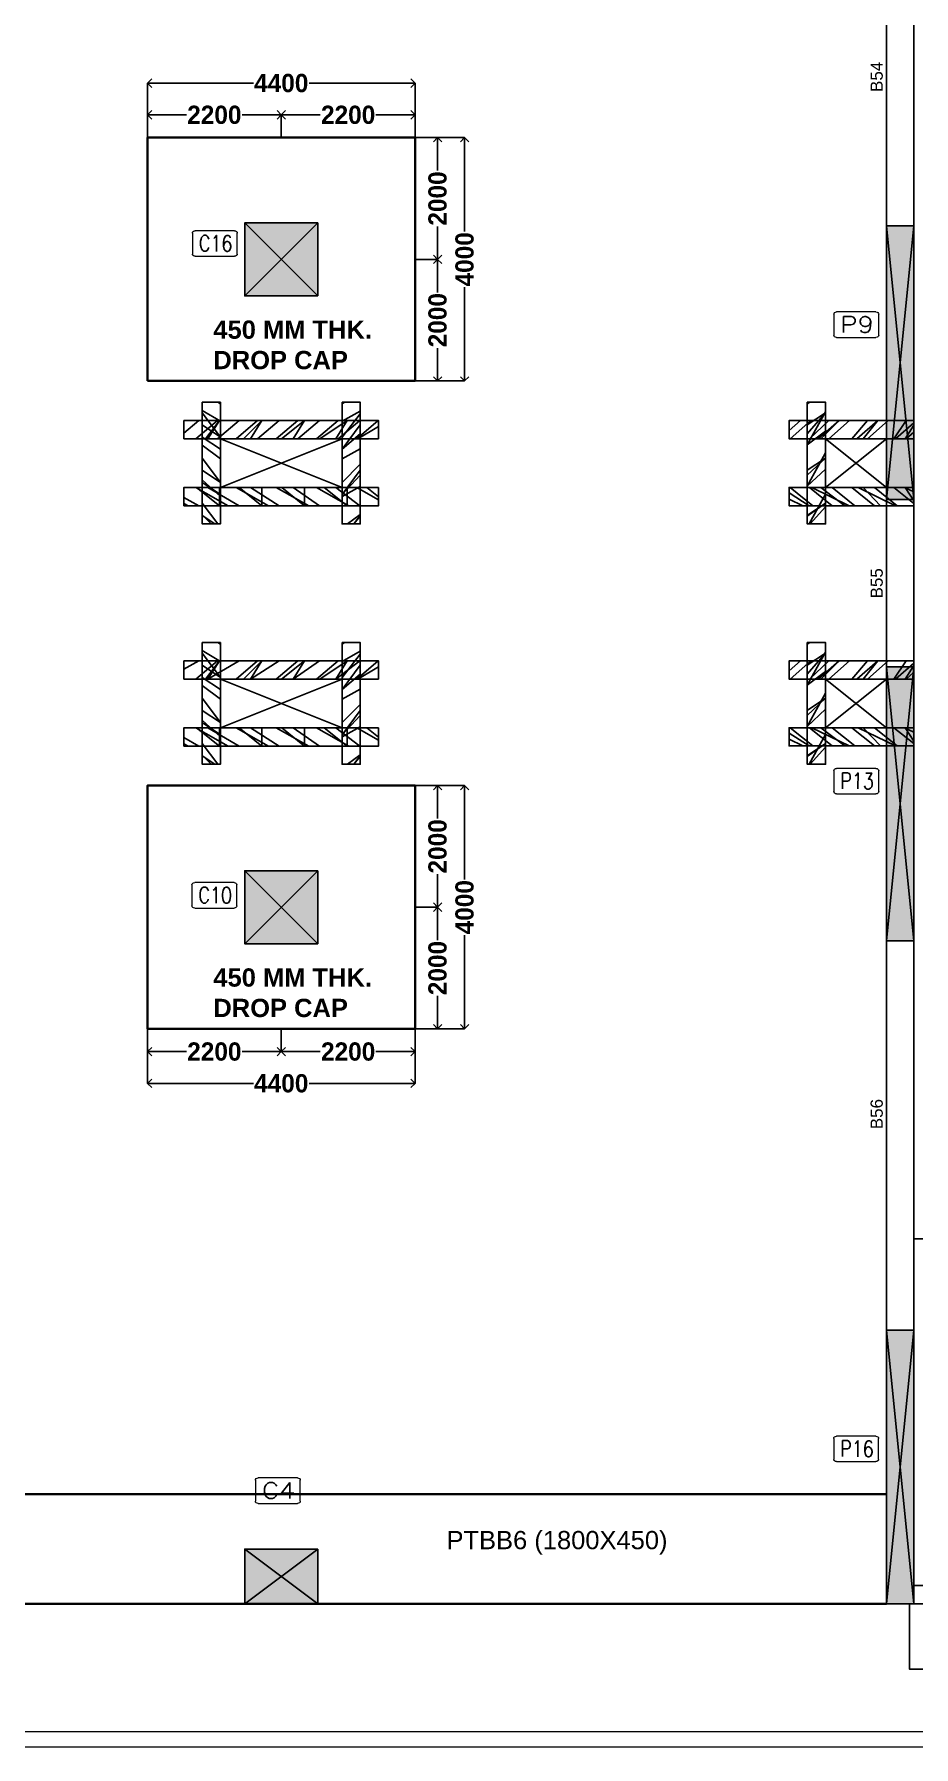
# Model space of a CAD drawing. Header units: millimetres. Extents: x 4072749 to 4289992, y -2929799 to -2870333.
# Drawn here: x 4133376 to 4147839, y -2929799 to -2901649 of the extents above; entities that cross this region are included whole.
import ezdxf
from ezdxf.enums import TextEntityAlignment as Align

# ---------------------------------------------------------------- set-up
doc = ezdxf.new("R2010")
doc.units = ezdxf.units.MM
doc.header["$MEASUREMENT"] = 0
doc.header["$PDMODE"] = 3
doc.layers.get('DEFPOINTS').update_dxf_attribs({"lineweight": 5})
doc.layers.add('DROP CAP DIM', color=7, linetype='Continuous', lineweight=5, plot=False)
for name, color, linetype, lineweight in [('DROP CAP TH', 7, 'Continuous', 30), ('JW_  TEMPLATE', 7, 'Continuous', 0), ('JW_ CNO', 255, 'Continuous', 0), ('PT BEAM', 190, 'Continuous', 5), ('STR DROP', 171, 'Continuous', 30), ('STR HB', 7, 'Continuous', 30)]:
    doc.layers.add(name, color=color, linetype=linetype, lineweight=lineweight)
for name, color, linetype in [('JW_  BEAM', 4, 'Continuous'), ('JW_  COL', 221, 'Continuous'), ('JW_  COLFILL', 25, 'Continuous'), ('JW_  DUCT', 41, 'Continuous'), ('JW_  SLAB', 3, 'Continuous'), ('JW_ BEAM NO', 42, 'Continuous'), ('PT BAND BEAM NO', 7, 'Continuous')]:
    doc.layers.add(name, color=color, linetype=linetype)
doc.styles.add('ITA', font='simplex.shx')
doc.styles.add('NEWIL', font='GOTHICB.TTF', dxfattribs={"height": 300})
doc.styles.add('SC-BBS1', font='sanss___.ttf')
doc.dimstyles.new('NEWIL', dxfattribs={"dimtxt": 300, "dimasz": 140, "dimexe": 0.1, "dimexo": 0.001, "dimgap": 0.02, "dimtad": 0, "dimdec": 0, "dimzin": 3, "dimdsep": 46, "dimtxsty": 'NEWIL', "dimblk": 'OPEN90', "dimcen": 0, "dimclrd": 256, "dimclrt": 256, "dimadec": 0, "dimazin": 0, "dimtfac": 1, "dimtdec": 0, "dimtofl": 0, "dimtmove": 0, "dimatfit": 3, "dimldrblk": 'OPEN90', "dimfxl": 1, "dimtolj": 1, "dimtzin": 0, "dimlwd": 25, "dimarcsym": 1})

# ---------------------------------------------------------------- blocks, each defined once
blk = doc.blocks.new('00 JW_  COL')
at = {"layer": 'JW_  COL'}
for p, q in [((0, 1), (1, 0)), ((0, 0), (1, 1))]:
    blk.add_line(p, q, dxfattribs=at)
blk.add_lwpolyline([(0, 0), (1, 0), (1, 1), (0, 1)], close=True, dxfattribs=at)
at = {"layer": 'JW_  COLFILL'}
blk.add_trace([(1, 1), (0, 1), (1, 0), (0, 0)], dxfattribs=at)
blk = doc.blocks.new('Co')
at = {"const_width": 0.75}
blk.add_lwpolyline([(-12.57264648434829, -7.168791121484557), (-12.57264648434829, 6.586867149988848, -0.4142135623730951), (-11.0726464843483, 8.086867149988848), (10.51336620979646, 8.086867149988848, -0.4142135623730951), (12.01336620979646, 6.586867149988848), (12.01336620979646, -7.168791121484333, -0.4142135623730951), (10.51336620979646, -8.668791121484333), (-11.0726464843483, -8.668791121484333, -0.4142135623730951)], format="xyb", close=True, dxfattribs=at)
at = {"style": 'ITA', "width": 0.6141413779532503}
blk.add_attdef('COL', text='', height=10.5, rotation=0.6380426177420724, dxfattribs=at).set_placement((-9.934659994843967, -5.506866508021403), (8.48843896730341, -5.301699420482576), align=Align.FIT)
blk = doc.blocks.new('_Open90')
at = {"color": 0, "linetype": 'ByBlock', "lineweight": -2}
for p, q in [((0, 0), (-1, 0)), ((-0.5, 0.5), (0, 0)), ((0, 0), (-0.5, -0.5))]:
    blk.add_line(p, q, dxfattribs=at)
blk = doc.blocks.new('*D153')
at = {"layer": 'DEFPOINTS', "color": 0, "transparency": 16777216}
for p in [(4139638.233298155, -2905349.089378919), (4139638.233298155, -2907348.954497422), (4140008.974607739, -2907348.954497422)]:
    blk.add_point(p, dxfattribs=at)
at = {"layer": 'DROP CAP DIM', "color": 0, "lineweight": -2, "transparency": 16777216}
for p, q in [((4139638.234298156, -2905349.089378919), (4140009.074607739, -2905349.089378919)), ((4139638.234298156, -2907348.954497422), (4140009.074607739, -2907348.954497422))]:
    blk.add_line(p, q, dxfattribs=at)
at = {"layer": 'DROP CAP DIM', "lineweight": 25, "transparency": 16777216}
for p, q in [((4140008.974607739, -2905489.089378919), (4140008.974607739, -2905891.456051019)), ((4140008.974607739, -2907208.954497422), (4140008.974607739, -2906806.587825322))]:
    blk.add_line(p, q, dxfattribs=at)
at = {"layer": 'DROP CAP DIM', "lineweight": 25, "transparency": 16777216, "xscale": 140, "yscale": 140, "zscale": 140}
for p, rotation in [((4140008.974607739, -2905349.089378919), 90), ((4140008.974607739, -2907348.954497422), 270)]:
    blk.add_blockref('_Open90', p, dxfattribs=dict(at, rotation=rotation))
at = {"layer": 'DROP CAP DIM', "transparency": 16777216, "insert": (4140008.974607739, -2906349.02193817), "char_height": 300, "attachment_point": 5, "rotation": 90, "style": 'NEWIL'}
blk.add_mtext('\\A1;2000', dxfattribs=at)
blk = doc.blocks.new('*D179')
at = {"layer": 'DEFPOINTS', "color": 0, "transparency": 16777216}
for p in [(4139638.233298155, -2903348.953497495), (4139638.233298155, -2907348.954497422, 5765.100000000004), (4140453.015074524, -2907348.954497422)]:
    blk.add_point(p, dxfattribs=at)
at = {"layer": 'DROP CAP DIM', "color": 0, "lineweight": -2, "transparency": 16777216}
for p, q in [((4139638.234298156, -2903348.953497495), (4140453.115074524, -2903348.953497495)), ((4139638.234298156, -2907348.954497422), (4140453.115074524, -2907348.954497422))]:
    blk.add_line(p, q, dxfattribs=at)
at = {"layer": 'DROP CAP DIM', "lineweight": 25, "transparency": 16777216}
for p, q in [((4140453.015074524, -2903488.953497495), (4140453.015074524, -2904891.184167411)), ((4140453.015074524, -2907208.954497422), (4140453.015074524, -2905806.723827506))]:
    blk.add_line(p, q, dxfattribs=at)
at = {"layer": 'DROP CAP DIM', "lineweight": 25, "transparency": 16777216, "xscale": 140, "yscale": 140, "zscale": 140}
for p, rotation in [((4140453.015074524, -2903348.953497495), 90), ((4140453.015074524, -2907348.954497422), 270)]:
    blk.add_blockref('_Open90', p, dxfattribs=dict(at, rotation=rotation))
at = {"layer": 'DROP CAP DIM', "lineweight": -3, "transparency": 16777216, "insert": (4140453.015074525, -2905348.953997458), "char_height": 300, "attachment_point": 5, "rotation": 90, "style": 'NEWIL'}
blk.add_mtext('\\A1;4000', dxfattribs=at)
blk = doc.blocks.new('*D180')
at = {"layer": 'DEFPOINTS', "color": 0, "transparency": 16777216}
for p in [(4139638.233298155, -2902452.918364133), (4135238.233298155, -2903348.954497422, 5765.100000000004), (4139638.233298155, -2903348.954497422, 5765.100000000004)]:
    blk.add_point(p, dxfattribs=at)
at = {"layer": 'DROP CAP DIM', "color": 0, "lineweight": -2, "transparency": 16777216}
for p, q in [((4135238.233298155, -2903348.953497422), (4135238.233298155, -2902452.818364133)), ((4139638.233298155, -2903348.953497422), (4139638.233298155, -2902452.818364133))]:
    blk.add_line(p, q, dxfattribs=at)
at = {"layer": 'DROP CAP DIM', "lineweight": 25, "transparency": 16777216}
for p, q in [((4135378.233298155, -2902452.918364133), (4136980.463468108, -2902452.918364133)), ((4139498.233298155, -2902452.918364133), (4137896.003128203, -2902452.918364133))]:
    blk.add_line(p, q, dxfattribs=at)
at = {"layer": 'DROP CAP DIM', "lineweight": 25, "transparency": 16777216, "xscale": 140, "yscale": 140, "zscale": 140, "rotation": 180}
blk.add_blockref('_Open90', (4135238.233298155, -2902452.918364133), dxfattribs=at)
at = {"layer": 'DROP CAP DIM', "lineweight": 25, "transparency": 16777216, "xscale": 140, "yscale": 140, "zscale": 140}
blk.add_blockref('_Open90', (4139638.233298155, -2902452.918364133), dxfattribs=at)
at = {"layer": 'DROP CAP DIM', "lineweight": -3, "transparency": 16777216, "insert": (4137438.233298155, -2902452.918364133), "char_height": 300, "attachment_point": 5, "style": 'NEWIL'}
blk.add_mtext('\\A1;4400', dxfattribs=at)
blk = doc.blocks.new('*D154')
at = {"layer": 'DEFPOINTS', "color": 0, "transparency": 16777216}
for p in [(4139638.234298143, -2902974.833735074), (4137438.233298155, -2903348.954497422), (4139638.234298143, -2903348.953497495)]:
    blk.add_point(p, dxfattribs=at)
at = {"layer": 'DROP CAP DIM', "color": 0, "lineweight": -2, "transparency": 16777216}
for p, q in [((4137438.233298155, -2903348.953497422), (4137438.233298155, -2902974.733735074)), ((4139638.234298143, -2903348.952497494), (4139638.234298143, -2902974.733735074))]:
    blk.add_line(p, q, dxfattribs=at)
at = {"layer": 'DROP CAP DIM', "lineweight": 25, "transparency": 16777216}
for p, q in [((4137578.233298155, -2902974.833735074), (4138080.667910997, -2902974.833735074)), ((4139498.234298143, -2902974.833735074), (4138995.799685301, -2902974.833735074))]:
    blk.add_line(p, q, dxfattribs=at)
at = {"layer": 'DROP CAP DIM', "lineweight": 25, "transparency": 16777216, "xscale": 140, "yscale": 140, "zscale": 140, "rotation": 180}
blk.add_blockref('_Open90', (4137438.233298155, -2902974.833735074), dxfattribs=at)
at = {"layer": 'DROP CAP DIM', "lineweight": 25, "transparency": 16777216, "xscale": 140, "yscale": 140, "zscale": 140}
blk.add_blockref('_Open90', (4139638.234298143, -2902974.833735074), dxfattribs=at)
at = {"layer": 'DROP CAP DIM', "transparency": 16777216, "insert": (4138538.233798149, -2902974.833735074), "char_height": 300, "attachment_point": 5, "style": 'NEWIL'}
blk.add_mtext('\\A1;2200', dxfattribs=at)
blk = doc.blocks.new('*D155')
at = {"layer": 'DEFPOINTS', "color": 0, "transparency": 16777216}
for p in [(4139638.233298155, -2903348.953497495), (4139638.233298155, -2905349.089378919, 5765.100000000004), (4140008.974607739, -2905349.089378919)]:
    blk.add_point(p, dxfattribs=at)
at = {"layer": 'DROP CAP DIM', "color": 0, "lineweight": -2, "transparency": 16777216}
for p, q in [((4139638.234298156, -2903348.953497495), (4140009.074607739, -2903348.953497495)), ((4139638.234298156, -2905349.089378919), (4140009.074607739, -2905349.089378919))]:
    blk.add_line(p, q, dxfattribs=at)
at = {"layer": 'DROP CAP DIM', "lineweight": 25, "transparency": 16777216}
for p, q in [((4140008.974607739, -2903488.953497495), (4140008.974607739, -2903891.455551055)), ((4140008.974607739, -2905209.089378919), (4140008.974607739, -2904806.587325358))]:
    blk.add_line(p, q, dxfattribs=at)
at = {"layer": 'DROP CAP DIM', "lineweight": 25, "transparency": 16777216, "xscale": 140, "yscale": 140, "zscale": 140}
for p, rotation in [((4140008.974607739, -2903348.953497495), 90), ((4140008.974607739, -2905349.089378919), 270)]:
    blk.add_blockref('_Open90', p, dxfattribs=dict(at, rotation=rotation))
at = {"layer": 'DROP CAP DIM', "transparency": 16777216, "insert": (4140008.974607739, -2904349.021438206), "char_height": 300, "attachment_point": 5, "rotation": 90, "style": 'NEWIL'}
blk.add_mtext('\\A1;2000', dxfattribs=at)
blk = doc.blocks.new('*D156')
at = {"layer": 'DEFPOINTS', "color": 0, "transparency": 16777216}
for p in [(4137438.233298155, -2902974.833735074), (4135238.233298155, -2903348.953497495), (4137438.233298155, -2903348.954497422, 5765.100000000004)]:
    blk.add_point(p, dxfattribs=at)
at = {"layer": 'DROP CAP DIM', "color": 0, "lineweight": -2, "transparency": 16777216}
for p, q in [((4135238.233298155, -2903348.952497494), (4135238.233298155, -2902974.733735074)), ((4137438.233298155, -2903348.953497422), (4137438.233298155, -2902974.733735074))]:
    blk.add_line(p, q, dxfattribs=at)
at = {"layer": 'DROP CAP DIM', "lineweight": 25, "transparency": 16777216}
for p, q in [((4135378.233298155, -2902974.833735074), (4135880.667411004, -2902974.833735074)), ((4137298.233298155, -2902974.833735074), (4136795.799185307, -2902974.833735074))]:
    blk.add_line(p, q, dxfattribs=at)
at = {"layer": 'DROP CAP DIM', "lineweight": 25, "transparency": 16777216, "xscale": 140, "yscale": 140, "zscale": 140, "rotation": 180}
blk.add_blockref('_Open90', (4135238.233298155, -2902974.833735074), dxfattribs=at)
at = {"layer": 'DROP CAP DIM', "lineweight": 25, "transparency": 16777216, "xscale": 140, "yscale": 140, "zscale": 140}
blk.add_blockref('_Open90', (4137438.233298155, -2902974.833735074), dxfattribs=at)
at = {"layer": 'DROP CAP DIM', "transparency": 16777216, "insert": (4136338.233298155, -2902974.833735074), "char_height": 300, "attachment_point": 5, "style": 'NEWIL'}
blk.add_mtext('\\A1;2200', dxfattribs=at)
blk = doc.blocks.new('*D127')
at = {"layer": 'DEFPOINTS', "color": 0, "transparency": 16777216}
for p in [(4139638.233298155, -2915998.911755072), (4139638.233298155, -2917998.776873576), (4140008.974607739, -2917998.776873576)]:
    blk.add_point(p, dxfattribs=at)
at = {"layer": 'DROP CAP DIM', "color": 0, "lineweight": -2, "transparency": 16777216}
for p, q in [((4139638.234298156, -2915998.911755072), (4140009.074607739, -2915998.911755072)), ((4139638.234298156, -2917998.776873576), (4140009.074607739, -2917998.776873576))]:
    blk.add_line(p, q, dxfattribs=at)
at = {"layer": 'DROP CAP DIM', "lineweight": 25, "transparency": 16777216}
for p, q in [((4140008.974607739, -2916138.911755072), (4140008.974607739, -2916541.278427172)), ((4140008.974607739, -2917858.776873576), (4140008.974607739, -2917456.410201475))]:
    blk.add_line(p, q, dxfattribs=at)
at = {"layer": 'DROP CAP DIM', "lineweight": 25, "transparency": 16777216, "xscale": 140, "yscale": 140, "zscale": 140}
for p, rotation in [((4140008.974607739, -2915998.911755072), 90), ((4140008.974607739, -2917998.776873576), 270)]:
    blk.add_blockref('_Open90', p, dxfattribs=dict(at, rotation=rotation))
at = {"layer": 'DROP CAP DIM', "transparency": 16777216, "insert": (4140008.974607739, -2916998.844314323), "char_height": 300, "attachment_point": 5, "rotation": 90, "style": 'NEWIL'}
blk.add_mtext('\\A1;2000', dxfattribs=at)
blk = doc.blocks.new('*D169')
at = {"layer": 'DEFPOINTS', "color": 0, "transparency": 16777216}
for p in [(4139638.233298155, -2913998.775873648), (4139638.233298155, -2917998.776873576, 5765.100000000004), (4140453.015074524, -2917998.776873576)]:
    blk.add_point(p, dxfattribs=at)
at = {"layer": 'DROP CAP DIM', "color": 0, "lineweight": -2, "transparency": 16777216}
for p, q in [((4139638.234298156, -2913998.775873648), (4140453.115074524, -2913998.775873648)), ((4139638.234298156, -2917998.776873576), (4140453.115074524, -2917998.776873576))]:
    blk.add_line(p, q, dxfattribs=at)
at = {"layer": 'DROP CAP DIM', "lineweight": 25, "transparency": 16777216}
for p, q in [((4140453.015074524, -2914138.775873648), (4140453.015074524, -2915541.006543564)), ((4140453.015074524, -2917858.776873576), (4140453.015074524, -2916456.546203659))]:
    blk.add_line(p, q, dxfattribs=at)
at = {"layer": 'DROP CAP DIM', "lineweight": 25, "transparency": 16777216, "xscale": 140, "yscale": 140, "zscale": 140}
for p, rotation in [((4140453.015074524, -2913998.775873648), 90), ((4140453.015074524, -2917998.776873576), 270)]:
    blk.add_blockref('_Open90', p, dxfattribs=dict(at, rotation=rotation))
at = {"layer": 'DROP CAP DIM', "lineweight": -3, "transparency": 16777216, "insert": (4140453.015074525, -2915998.776373611), "char_height": 300, "attachment_point": 5, "rotation": 90, "style": 'NEWIL'}
blk.add_mtext('\\A1;4000', dxfattribs=at)
blk = doc.blocks.new('*D128')
at = {"layer": 'DEFPOINTS', "color": 0, "transparency": 16777216}
for p in [(4135238.233298155, -2917998.880749339, 5765.100000000004), (4139638.233298155, -2917998.880749339, 5765.100000000004), (4139638.233298155, -2918894.916882629)]:
    blk.add_point(p, dxfattribs=at)
at = {"layer": 'DROP CAP DIM', "color": 0, "lineweight": -2, "transparency": 16777216}
for p, q in [((4135238.233298155, -2917998.881749339), (4135238.233298155, -2918895.016882629)), ((4139638.233298155, -2917998.881749339), (4139638.233298155, -2918895.016882629))]:
    blk.add_line(p, q, dxfattribs=at)
at = {"layer": 'DROP CAP DIM', "lineweight": 25, "transparency": 16777216}
for p, q in [((4135378.233298155, -2918894.916882629), (4136980.463468108, -2918894.916882629)), ((4139498.233298155, -2918894.916882629), (4137896.003128203, -2918894.916882629))]:
    blk.add_line(p, q, dxfattribs=at)
at = {"layer": 'DROP CAP DIM', "lineweight": 25, "transparency": 16777216, "xscale": 140, "yscale": 140, "zscale": 140, "rotation": 180}
blk.add_blockref('_Open90', (4135238.233298155, -2918894.916882629), dxfattribs=at)
at = {"layer": 'DROP CAP DIM', "lineweight": 25, "transparency": 16777216, "xscale": 140, "yscale": 140, "zscale": 140}
blk.add_blockref('_Open90', (4139638.233298155, -2918894.916882629), dxfattribs=at)
at = {"layer": 'DROP CAP DIM', "lineweight": -3, "transparency": 16777216, "insert": (4137438.233298155, -2918894.916882629), "char_height": 300, "attachment_point": 5, "style": 'NEWIL'}
blk.add_mtext('\\A1;4400', dxfattribs=at)
blk = doc.blocks.new('*D129')
at = {"layer": 'DEFPOINTS', "color": 0, "transparency": 16777216}
for p in [(4137438.233298155, -2917998.880749339), (4139638.234298143, -2917998.881749267), (4139638.234298143, -2918373.001511687)]:
    blk.add_point(p, dxfattribs=at)
at = {"layer": 'DROP CAP DIM', "color": 0, "lineweight": -2, "transparency": 16777216}
for p, q in [((4137438.233298155, -2917998.881749339), (4137438.233298155, -2918373.101511688)), ((4139638.234298143, -2917998.882749267), (4139638.234298143, -2918373.101511688))]:
    blk.add_line(p, q, dxfattribs=at)
at = {"layer": 'DROP CAP DIM', "lineweight": 25, "transparency": 16777216}
for p, q in [((4137578.233298155, -2918373.001511687), (4138080.667910997, -2918373.001511687)), ((4139498.234298143, -2918373.001511687), (4138995.799685301, -2918373.001511687))]:
    blk.add_line(p, q, dxfattribs=at)
at = {"layer": 'DROP CAP DIM', "lineweight": 25, "transparency": 16777216, "xscale": 140, "yscale": 140, "zscale": 140, "rotation": 180}
blk.add_blockref('_Open90', (4137438.233298155, -2918373.001511687), dxfattribs=at)
at = {"layer": 'DROP CAP DIM', "lineweight": 25, "transparency": 16777216, "xscale": 140, "yscale": 140, "zscale": 140}
blk.add_blockref('_Open90', (4139638.234298143, -2918373.001511687), dxfattribs=at)
at = {"layer": 'DROP CAP DIM', "transparency": 16777216, "insert": (4138538.233798149, -2918373.001511687), "char_height": 300, "attachment_point": 5, "style": 'NEWIL'}
blk.add_mtext('\\A1;2200', dxfattribs=at)
blk = doc.blocks.new('*D130')
at = {"layer": 'DEFPOINTS', "color": 0, "transparency": 16777216}
for p in [(4139638.233298155, -2913998.775873648), (4139638.233298155, -2915998.911755072, 5765.100000000004), (4140008.974607739, -2915998.911755072)]:
    blk.add_point(p, dxfattribs=at)
at = {"layer": 'DROP CAP DIM', "color": 0, "lineweight": -2, "transparency": 16777216}
for p, q in [((4139638.234298156, -2913998.775873648), (4140009.074607739, -2913998.775873648)), ((4139638.234298156, -2915998.911755072), (4140009.074607739, -2915998.911755072))]:
    blk.add_line(p, q, dxfattribs=at)
at = {"layer": 'DROP CAP DIM', "lineweight": 25, "transparency": 16777216}
for p, q in [((4140008.974607739, -2914138.775873648), (4140008.974607739, -2914541.277927208)), ((4140008.974607739, -2915858.911755072), (4140008.974607739, -2915456.409701512))]:
    blk.add_line(p, q, dxfattribs=at)
at = {"layer": 'DROP CAP DIM', "lineweight": 25, "transparency": 16777216, "xscale": 140, "yscale": 140, "zscale": 140}
for p, rotation in [((4140008.974607739, -2913998.775873648), 90), ((4140008.974607739, -2915998.911755072), 270)]:
    blk.add_blockref('_Open90', p, dxfattribs=dict(at, rotation=rotation))
at = {"layer": 'DROP CAP DIM', "transparency": 16777216, "insert": (4140008.974607739, -2914998.84381436), "char_height": 300, "attachment_point": 5, "rotation": 90, "style": 'NEWIL'}
blk.add_mtext('\\A1;2000', dxfattribs=at)
blk = doc.blocks.new('*D131')
at = {"layer": 'DEFPOINTS', "color": 0, "transparency": 16777216}
for p in [(4135238.233298155, -2917998.881749267), (4137438.233298155, -2917998.880749339, 5765.100000000004), (4137438.233298155, -2918373.001511687)]:
    blk.add_point(p, dxfattribs=at)
at = {"layer": 'DROP CAP DIM', "color": 0, "lineweight": -2, "transparency": 16777216}
for p, q in [((4135238.233298155, -2917998.882749267), (4135238.233298155, -2918373.101511688)), ((4137438.233298155, -2917998.881749339), (4137438.233298155, -2918373.101511688))]:
    blk.add_line(p, q, dxfattribs=at)
at = {"layer": 'DROP CAP DIM', "lineweight": 25, "transparency": 16777216}
for p, q in [((4135378.233298155, -2918373.001511687), (4135880.667411004, -2918373.001511687)), ((4137298.233298155, -2918373.001511687), (4136795.799185307, -2918373.001511687))]:
    blk.add_line(p, q, dxfattribs=at)
at = {"layer": 'DROP CAP DIM', "lineweight": 25, "transparency": 16777216, "xscale": 140, "yscale": 140, "zscale": 140, "rotation": 180}
blk.add_blockref('_Open90', (4135238.233298155, -2918373.001511687), dxfattribs=at)
at = {"layer": 'DROP CAP DIM', "lineweight": 25, "transparency": 16777216, "xscale": 140, "yscale": 140, "zscale": 140}
blk.add_blockref('_Open90', (4137438.233298155, -2918373.001511687), dxfattribs=at)
at = {"layer": 'DROP CAP DIM', "transparency": 16777216, "insert": (4136338.233298155, -2918373.001511687), "char_height": 300, "attachment_point": 5, "style": 'NEWIL'}
blk.add_mtext('\\A1;2200', dxfattribs=at)

msp = doc.modelspace()

# ---------------------------------------------------------------- hatches: boundary and pattern name
at = {"layer": 'STR HB', "lineweight": -3}
h = msp.add_hatch(dxfattribs=at)
h.set_pattern_fill('ANSI34', color=252, scale=25, angle=270, style=0)
h.set_pattern_definition([(315, (-2331663904.209393, 267844663.1334202), (336.7596045400933, 336.7596045400932), []), (315, (-2331663904.209393, 267844550.8801706), (336.7596045400933, 336.7596045400932), []), (315, (-2331663904.209393, 267844438.6269205), (336.7596045400933, 336.7596045400932), []), (315, (-2331663904.209393, 267844326.3734205), (336.7596045400933, 336.7596045400932), [])])
h.paths.add_polyline_path([(4136138.256075859, -2907699.003866494), (4136138.256075859, -2909698.970805526), (4136438.256075859, -2909698.970805526), (4136438.256076336, -2907699.003866494)])
h = msp.add_hatch(dxfattribs=at)
h.set_pattern_fill('ANSI34', color=252, scale=25, angle=270, style=0)
h.set_pattern_definition([(225, (2339938780.63887, 267844663.1334202), (-336.7596045400933, 336.7596045400932), []), (225, (2339938780.63887, 267844550.8801706), (-336.7596045400933, 336.7596045400932), []), (225, (2339938780.63887, 267844438.6269205), (-336.7596045400933, 336.7596045400932), []), (225, (2339938780.63887, 267844326.3734205), (-336.7596045400933, 336.7596045400932), [])])
h.paths.add_polyline_path([(4138738.173400879, -2907699.003866494), (4138438.173400402, -2907699.003866494), (4138438.173400402, -2909698.970805526), (4138738.173400402, -2909698.970805526)])
h = msp.add_hatch(dxfattribs=at)
h.set_pattern_fill('ANSI34', color=252, scale=25, angle=270, style=0)
h.set_pattern_definition([(225, (2339946430.634786, 267844663.1876656), (-336.7596045400933, 336.7596045400932), []), (225, (2339946430.634786, 267844550.934416), (-336.7596045400933, 336.7596045400932), []), (225, (2339946430.634786, 267844438.6811659), (-336.7596045400933, 336.7596045400932), []), (225, (2339946430.634786, 267844326.4276659), (-336.7596045400933, 336.7596045400932), [])])
h.paths.add_polyline_path([(4146388.169316769, -2907698.949621081), (4146088.169316292, -2907698.949621081), (4146088.169315815, -2909698.916560113), (4146388.169316292, -2909698.916560054)])
h = msp.add_hatch(dxfattribs=at)
h.set_pattern_fill('ANSI34', color=252, scale=24.99999999999999, angle=90.00000000000001, style=0)
h.set_pattern_definition([(45, (-2331658854.209394, -273660661.1080921), (336.7596045400933, -336.7596045400931), []), (45, (-2331658854.209394, -273660548.8548425), (336.7596045400933, -336.7596045400931), []), (45, (-2331658854.209394, -273660436.6015924), (336.7596045400933, -336.7596045400931), []), (45, (-2331658854.209394, -273660324.3480924), (336.7596045400933, -336.7596045400931), [])])
h.paths.add_polyline_path([(4135838.256075859, -2908299.003866494), (4139038.256075859, -2908299.003866494), (4139038.256075859, -2907999.003866017), (4135838.256075859, -2907999.003866017)])
h = msp.add_hatch(dxfattribs=at)
h.set_pattern_fill('ANSI34', color=252, scale=24.99999999999999, angle=90.00000000000001, style=0)
h.set_pattern_definition([(45, (-2331649404.236563, -273660661.0721206), (336.7596045400933, -336.7596045400931), []), (45, (-2331649404.236563, -273660548.818871), (336.7596045400933, -336.7596045400931), []), (45, (-2331649404.236563, -273660436.5656208), (336.7596045400933, -336.7596045400931), []), (45, (-2331649404.236563, -273660324.3121209), (336.7596045400933, -336.7596045400931), [])])
h.paths.add_polyline_path([(4145788.264167786, -2908298.967894912), (4147838.134692192, -2908298.917945445), (4147838.134692192, -2907998.917945087), (4145788.264167786, -2907998.967894435)])
h = msp.add_hatch(dxfattribs=at)
h.set_pattern_fill('ANSI34', color=252, scale=24.99999999999999, angle=270, style=0)
h.set_pattern_definition([(315, (-2331658854.209394, 267843263.1995518), (336.7596045400933, 336.7596045400931), []), (315, (-2331658854.209394, 267843150.9463022), (336.7596045400933, 336.7596045400931), []), (315, (-2331658854.209394, 267843038.6930521), (336.7596045400933, 336.7596045400931), []), (315, (-2331658854.209394, 267842926.4395521), (336.7596045400933, 336.7596045400931), [])])
h.paths.add_polyline_path([(4135838.256075859, -2909098.904673874), (4135838.256075859, -2909398.904674351), (4139038.256075859, -2909398.904674351), (4139038.256075859, -2909098.904673874)])
h = msp.add_hatch(dxfattribs=at)
h.set_pattern_fill('ANSI34', color=252, scale=24.99999999999999, angle=270, style=0)
h.set_pattern_definition([(315, (-2331649404.236563, 267843263.2355234), (336.7596045400933, 336.7596045400931), []), (315, (-2331649404.236563, 267843150.9822738), (336.7596045400933, 336.7596045400931), []), (315, (-2331649404.236563, 267843038.7290236), (336.7596045400933, 336.7596045400931), []), (315, (-2331649404.236563, 267842926.4755237), (336.7596045400933, 336.7596045400931), [])])
h.paths.add_polyline_path([(4145788.264167786, -2909098.868702292), (4145788.264167786, -2909398.868702769), (4147838.134692192, -2909398.818753302), (4147838.134692192, -2909098.818752825)])
h = msp.add_hatch(dxfattribs=at)
h.set_pattern_fill('ANSI34', color=252, scale=25, angle=270, style=0)
h.set_pattern_definition([(315, (-2331663904.2094, 267840713.1334202), (336.7596045400933, 336.7596045400932), []), (315, (-2331663904.2094, 267840600.8801706), (336.7596045400933, 336.7596045400932), []), (315, (-2331663904.2094, 267840488.6269205), (336.7596045400933, 336.7596045400932), []), (315, (-2331663904.2094, 267840376.3734205), (336.7596045400933, 336.7596045400932), [])])
h.paths.add_polyline_path([(4136138.256069183, -2911649.003866494), (4136138.256069183, -2913648.970805526), (4136438.256069183, -2913648.970805526), (4136438.25606966, -2911649.003866494)])
h = msp.add_hatch(dxfattribs=at)
h.set_pattern_fill('ANSI34', color=252, scale=25, angle=270, style=0)
h.set_pattern_definition([(225, (2339938780.638863, 267840713.1334202), (-336.7596045400933, 336.7596045400932), []), (225, (2339938780.638863, 267840600.8801706), (-336.7596045400933, 336.7596045400932), []), (225, (2339938780.638863, 267840488.6269205), (-336.7596045400933, 336.7596045400932), []), (225, (2339938780.638863, 267840376.3734205), (-336.7596045400933, 336.7596045400932), [])])
h.paths.add_polyline_path([(4138738.173394203, -2911649.003866494), (4138438.173393726, -2911649.003866494), (4138438.173393726, -2913648.970805526), (4138738.173393726, -2913648.970805526)])
h = msp.add_hatch(dxfattribs=at)
h.set_pattern_fill('ANSI34', color=252, scale=25, angle=270, style=0)
h.set_pattern_definition([(225, (2339946430.634786, 267840713.1876656), (-336.7596045400933, 336.7596045400932), []), (225, (2339946430.634786, 267840600.934416), (-336.7596045400933, 336.7596045400932), []), (225, (2339946430.634786, 267840488.6811659), (-336.7596045400933, 336.7596045400932), []), (225, (2339946430.634786, 267840376.4276659), (-336.7596045400933, 336.7596045400932), [])])
h.paths.add_polyline_path([(4146388.169316769, -2911648.949621081), (4146088.169316292, -2911648.949621081), (4146088.169315815, -2913648.916560113), (4146388.169316292, -2913648.916560054)])
h = msp.add_hatch(dxfattribs=at)
h.set_pattern_fill('ANSI34', color=252, scale=24.99999999999999, angle=90.00000000000001, style=0)
h.set_pattern_definition([(45, (-2331658854.2094, -273664611.1080921), (336.7596045400933, -336.7596045400931), []), (45, (-2331658854.2094, -273664498.8548425), (336.7596045400933, -336.7596045400931), []), (45, (-2331658854.2094, -273664386.6015924), (336.7596045400933, -336.7596045400931), []), (45, (-2331658854.2094, -273664274.3480924), (336.7596045400933, -336.7596045400931), [])])
h.paths.add_polyline_path([(4135838.256069183, -2912249.003866494), (4139038.256069183, -2912249.003866494), (4139038.256069183, -2911949.003866017), (4135838.256069183, -2911949.003866017)])
h = msp.add_hatch(dxfattribs=at)
h.set_pattern_fill('ANSI34', color=252, scale=24.99999999999999, angle=90.00000000000001, style=0)
h.set_pattern_definition([(45, (-2331649404.236563, -273664611.0721206), (336.7596045400933, -336.7596045400931), []), (45, (-2331649404.236563, -273664498.818871), (336.7596045400933, -336.7596045400931), []), (45, (-2331649404.236563, -273664386.5656208), (336.7596045400933, -336.7596045400931), []), (45, (-2331649404.236563, -273664274.3121209), (336.7596045400933, -336.7596045400931), [])])
h.paths.add_polyline_path([(4145788.264167786, -2912248.967894912), (4147838.134692192, -2912248.917945445), (4147838.134692192, -2911948.917945087), (4145788.264167786, -2911948.967894435)])
h = msp.add_hatch(dxfattribs=at)
h.set_pattern_fill('ANSI34', color=252, scale=24.99999999999999, angle=270, style=0)
h.set_pattern_definition([(315, (-2331658854.2094, 267839313.1995518), (336.7596045400933, 336.7596045400931), []), (315, (-2331658854.2094, 267839200.9463022), (336.7596045400933, 336.7596045400931), []), (315, (-2331658854.2094, 267839088.6930521), (336.7596045400933, 336.7596045400931), []), (315, (-2331658854.2094, 267838976.4395521), (336.7596045400933, 336.7596045400931), [])])
h.paths.add_polyline_path([(4135838.256069183, -2913048.904673874), (4135838.256069183, -2913348.904674351), (4139038.256069183, -2913348.904674351), (4139038.256069183, -2913048.904673874)])
h = msp.add_hatch(dxfattribs=at)
h.set_pattern_fill('ANSI34', color=252, scale=24.99999999999999, angle=270, style=0)
h.set_pattern_definition([(315, (-2331649404.236563, 267839313.2355234), (336.7596045400933, 336.7596045400931), []), (315, (-2331649404.236563, 267839200.9822738), (336.7596045400933, 336.7596045400931), []), (315, (-2331649404.236563, 267839088.7290236), (336.7596045400933, 336.7596045400931), []), (315, (-2331649404.236563, 267838976.4755237), (336.7596045400933, 336.7596045400931), [])])
h.paths.add_polyline_path([(4145788.264167786, -2913048.868702292), (4145788.264167786, -2913348.868702769), (4147838.134692192, -2913348.818753302), (4147838.134692192, -2913048.818752825)])

# ---------------------------------------------------------------- linework, layer by layer
at = {"layer": 'JW_  BEAM'}
for p, q in [((4147388.458262514, -2904798.991240114), (4147388.604332874, -2899898.999309077)), ((4147838.458262318, -2904798.977960948), (4147838.604332678, -2899898.986029911)), ((4147388.442310756, -2912049.972491885), (4147388.52431811, -2909299.00112483)), ((4147838.44231056, -2912049.959212719), (4147838.524317914, -2909298.987845663)), ((4147388.538301716, -2922948.999309077), (4147388.604333291, -2916548.999309077)), ((4147838.53830152, -2922948.986029911), (4147838.604333095, -2916548.986029911)), ((4147838.474741636, -2927149.022955838), (4148418.216057017, -2927149.020851594)), ((4148418.216057017, -2927449.020851594), (4147838.537864035, -2927449.010331358))]:
    msp.add_line(p, q, dxfattribs=at)
at = {"layer": 'JW_  DUCT'}
for p, q in [((4136438.538309226, -2908298.999286857), (4138438.538309226, -2909098.999287333)), ((4138438.538309226, -2908298.999287333), (4136438.538308034, -2909098.999287333)), ((4146388.538294205, -2908298.999290671), (4147388.538301716, -2909098.999290671)), ((4147388.538277695, -2908298.999309888), (4146388.538294205, -2909098.999290671)), ((4136438.538301716, -2912248.999287333), (4138438.538301716, -2913048.999287333)), ((4138438.538301716, -2912248.999287333), (4136438.538301716, -2913048.999287333)), ((4147388.538277695, -2912248.999309888), (4146388.538294205, -2913048.999290671)), ((4146388.538294205, -2912248.999290671), (4147388.538277695, -2913048.999271455))]:
    msp.add_line(p, q, dxfattribs=at)
for points in [[(4136438.538308034, -2908298.999286857), (4138438.538309226, -2908298.999286857), (4138438.538309226, -2909098.999287333), (4136438.538308034, -2909098.999287333)], [(4147388.538277695, -2908298.999290669), (4146388.538294205, -2908298.999290669), (4146388.538294205, -2909098.999290671), (4147388.538277695, -2909098.999290671)], [(4136438.538301716, -2912248.999287333), (4138438.538301716, -2912248.999287333), (4138438.538301716, -2913048.999287333), (4136438.538301716, -2913048.999287333)], [(4146388.538294205, -2912248.999290671), (4147388.538277695, -2912248.999290671), (4147388.538277695, -2913048.999290671), (4146388.538294205, -2913048.999290671)]]:
    msp.add_lwpolyline(points, close=True, dxfattribs=at)
at = {"layer": 'JW_  SLAB'}
msp.add_lwpolyline([(4184488.214706748, -2886823.896189699), (4184488.214755743, -2921448.89616395), (4184488.214755743, -2922523.89616395), (4183838.214755743, -2922523.89616395), (4183838.214755743, -2921443.962496767), (4152008.214707284, -2921453.829831133), (4152008.214707284, -2922523.89616395), (4151358.214707284, -2922523.89616395), (4151358.214707284, -2921448.89616395), (4148418.214707463, -2921448.89616395), (4148418.214707463, -2928523.89616395), (4147768.214707463, -2928523.89616395), (4147768.214707463, -2927448.89616395), (4099838.214731305, -2927448.89616395)], dxfattribs=at)
at = {"layer": 'JW_  TEMPLATE'}
for points in [[(4072749.499868047, -2870397.900057539), (4072749.499868047, -2929799.403855008), (4192186.247252548, -2929799.403855008), (4192186.247252548, -2870397.900057539)], [(4072999.506197161, -2870647.906386654), (4072999.506197161, -2929549.397525895), (4191936.240923435, -2929549.397525895), (4191936.240923435, -2870647.906386654)]]:
    msp.add_lwpolyline(points, close=True, dxfattribs=at)
at = {"layer": 'PT BAND BEAM NO'}
msp.add_lwpolyline([(4147838.090437884, -2893899.835033182), (4154338.214585124, -2893899.835033181), (4154338.214585124, -2901598.830355143), (4154488.516846322, -2901598.954291904), (4154488.516846322, -2907598.954291904), (4154038.653656961, -2907598.954291904), (4153238.081079272, -2907598.954528033), (4153238.028425093, -2916048.954527538), (4154268.465064087, -2916048.954386676), (4154268.465064088, -2921448.892567982), (4147838.388824355, -2921448.892892533), (4147838.388824355, -2893899.835033182)], dxfattribs=at)
at = {"layer": 'PT BEAM', "lineweight": 30}
for p, q in [((4100138.227355786, -2925648.896212858), (4147388.325519064, -2925648.896212858)), ((4100138.227355786, -2927448.896212859), (4147388.37863573, -2927448.896212859))]:
    msp.add_line(p, q, dxfattribs=at)
at = {"layer": 'STR DROP', "color": 220}
for points in [[(4135238.233298155, -2907348.954497422), (4139638.233298155, -2907348.954497422), (4139638.233298155, -2903348.954497422), (4135238.233298155, -2903348.954497422)], [(4135238.233298155, -2917998.776873576), (4139638.233298155, -2917998.776873576), (4139638.233298155, -2913998.776873576), (4135238.233298155, -2913998.776873576)]]:
    msp.add_lwpolyline(points, close=True, dxfattribs=at)
at = {"layer": 'STR HB', "lineweight": -3}
for points in [[(4136438.256076005, -2907699.003866469), (4136438.256076005, -2909698.970805442), (4136138.256076005, -2909698.970805442), (4136138.256076005, -2907699.003866469)], [(4138438.173400429, -2907699.003866469), (4138438.173400429, -2909698.970805442), (4138738.173400429, -2909698.970805442), (4138738.173400429, -2907699.003866469)], [(4146088.169316459, -2907698.949621078), (4146088.169316459, -2909698.91656005), (4146388.169316459, -2909698.91656005), (4146388.169316459, -2907698.949621078)], [(4139038.256076005, -2908299.003866469), (4139038.256076005, -2907999.003865993), (4135838.256076005, -2907999.003865993), (4135838.256076005, -2908299.003866469)], [(4147838.134692104, -2908298.917945481), (4147838.134692104, -2907998.917945005), (4145788.264168287, -2907998.967894429), (4145788.264168287, -2908298.967894906)], [(4139038.256076005, -2909098.90467385), (4139038.256076005, -2909398.904674327), (4135838.256076005, -2909398.904674327), (4135838.256076005, -2909098.90467385)], [(4147838.134692104, -2909098.818752862), (4147838.134692104, -2909398.818753339), (4145788.264168287, -2909398.868702764), (4145788.264168287, -2909098.868702287)], [(4136438.256069093, -2911649.003866469), (4136438.256069093, -2913648.970805442), (4136138.256069093, -2913648.970805442), (4136138.256069093, -2911649.003866469)], [(4138438.173393517, -2911649.003866469), (4138438.173393517, -2913648.970805442), (4138738.173393517, -2913648.970805442), (4138738.173393517, -2911649.003866469)], [(4146088.16931646, -2911648.949621078), (4146088.16931646, -2913648.91656005), (4146388.16931646, -2913648.91656005), (4146388.16931646, -2911648.949621078)], [(4139038.256069093, -2912249.003866469), (4139038.256069093, -2911949.003865993), (4135838.256069093, -2911949.003865993), (4135838.256069093, -2912249.003866469)], [(4147838.134692105, -2912248.917945481), (4147838.134692105, -2911948.917945005), (4145788.264168288, -2911948.967894429), (4145788.264168288, -2912248.967894906)], [(4139038.256069093, -2913048.90467385), (4139038.256069093, -2913348.904674327), (4135838.256069093, -2913348.904674327), (4135838.256069093, -2913048.90467385)], [(4147838.134692105, -2913048.818752862), (4147838.134692105, -2913348.818753339), (4145788.264168288, -2913348.868702764), (4145788.264168288, -2913048.868702287)]]:
    msp.add_lwpolyline(points, close=True, dxfattribs=at)

# ---------------------------------------------------------------- block references
at = {"layer": 'JW_  COL', "xscale": -1200, "yscale": 1200, "zscale": 800.1245474106398}
msp.add_blockref('00 JW_  COL', (4138038.647091521, -2905949.134396093), dxfattribs=at)
at = {"layer": 'JW_  COL', "rotation": 180}
for p, xscale, yscale, zscale in [((4147838.458262514, -2909299.00112483), 450, -4500.009884715313, 300.0007285037427), ((4147838.538301716, -2916548.962186545), 450, -4499.962877467158, 300.1467331443855), ((4138038.647091521, -2915398.956772246), 1200, 1200, 800.1245474106398), ((4147838.538301716, -2927448.999309078), 450, -4499.998912422451, 300.0006589471305), ((4138038.604308413, -2926549.008710129), 1200, 900, 800.1245474106398)]:
    msp.add_blockref('00 JW_  COL', p, dxfattribs=dict(at, xscale=xscale, yscale=yscale, zscale=zscale))
at = {"layer": 'JW_ CNO'}
ref = msp.add_blockref('Co', (4136337.156973221, -2905082.326883856), dxfattribs=dict(at, xscale=-30, yscale=25, zscale=1159210))
ref.add_attrib('COL', 'C16', dxfattribs={"layer": '0', "height": 262.5049732237251, "rotation": 359.4682911027135, "style": 'ITA', "oblique": -0.2339283190061191, "width": 0.7623535134363632}).set_placement((4136082.503804198, -2905214.869369367), (4136635.196773065, -2905219.998546557), align=Align.FIT)
ref = msp.add_blockref('Co', (4146885.244710958, -2906416.311725542), dxfattribs=dict(at, xscale=-30, yscale=25, zscale=1159210))
ref.add_attrib('COL', 'P9', dxfattribs={"layer": '0', "height": 262.5049732237251, "rotation": 359.4682911027171, "style": 'ITA', "oblique": -0.2339283190061191, "width": 1.133756507169412}).set_placement((4146630.591541933, -2906548.854211053), (4147183.284510803, -2906553.983388243), align=Align.FIT)
ref = msp.add_blockref('Co', (4146885.244710958, -2913919.716617755), dxfattribs=dict(at, xscale=-30, yscale=25, zscale=1159210))
ref.add_attrib('COL', 'P13', dxfattribs={"layer": '0', "height": 262.5049732237251, "rotation": 359.4682911028136, "style": 'ITA', "oblique": -0.2339283190061191, "width": 0.7494322674509554}).set_placement((4146630.591541933, -2914052.259103267), (4147183.284510803, -2914057.388280456), align=Align.FIT)
ref = msp.add_blockref('Co', (4136329.92614427, -2915796.495559689), dxfattribs=dict(at, xscale=-30, yscale=25, zscale=1159210))
ref.add_attrib('COL', 'C10', dxfattribs={"layer": '0', "height": 262.5049732237251, "rotation": 359.4682911027171, "style": 'ITA', "oblique": -0.2339283190061191, "width": 0.762353513441501}).set_placement((4136075.272975246, -2915929.038045201), (4136627.965944117, -2915934.167222391), align=Align.FIT)
ref = msp.add_blockref('Co', (4146882.811389059, -2924896.189906636), dxfattribs=dict(at, xscale=-30, yscale=25, zscale=1159210))
ref.add_attrib('COL', 'P16', dxfattribs={"layer": '0', "height": 262.5049732237251, "rotation": 359.4682911027152, "style": 'ITA', "oblique": -0.2339283190061191, "width": 0.7494322674484417}).set_placement((4146628.158220037, -2925028.732392148), (4147180.851188906, -2925033.861569338), align=Align.FIT)
ref = msp.add_blockref('Co', (4137374.125651334, -2925583.73544931), dxfattribs=dict(at, xscale=-30, yscale=25, zscale=1159210))
ref.add_attrib('COL', 'C4', dxfattribs={"layer": '0', "height": 262.5049732237251, "rotation": 359.4682911028601, "style": 'ITA', "oblique": -0.2339283190061191, "width": 1.133756507165565}).set_placement((4137119.47248231, -2925716.277934822), (4137672.165451178, -2925721.407112011), align=Align.FIT)

# ---------------------------------------------------------------- texts
at = {"layer": 'DROP CAP TH', "char_height": 300, "width": 2829.768278352916, "attachment_point": 1, "style": 'NEWIL'}
for insert in [(4136322.158643517, -2906354.529254044, -5765.100000000004), (4136322.158643517, -2917004.351630198, -5765.100000000004)]:
    msp.add_mtext('{\\fArial|b1|i0|c0|p34;450 MM THK.\\PDROP CAP}', dxfattribs=dict(at, insert=insert))
at = {"layer": 'JW_ BEAM NO', "style": 'SC-BBS1'}
for s, p in [('B54', (4147388.531297694, -2902348.995274595)), ('B55', (4147388.483314433, -2910674.486808357)), ('B56', (4147388.574919354, -2919399.895988533))]:
    msp.add_text(s, height=200, rotation=90, dxfattribs=at).set_placement(p, align=Align.BOTTOM_CENTER)
at = {"layer": 'PT BAND BEAM NO', "insert": (4140155.511719568, -2926252.243639667), "char_height": 300, "width": 7088.032187819481, "attachment_point": 1, "style": 'NEWIL'}
msp.add_mtext('{\\fArial|b0|i0|c0|p2;PTBB6 (1800X450)}', dxfattribs=at)

# ---------------------------------------------------------------- dimensions: what is measured, and where the dimension line sits
at = {"layer": 'DROP CAP DIM', "color": 7, "lineweight": -3}
for base, p1, p2, picture, middle in [((4139638.233298155, -2902452.918364133, -5765.100000000004), (4135238.233298155, -2903348.954497422), (4139638.233298155, -2903348.954497422), '*D180', (4137438.233298155, -2902452.918364133, -5765.100000000004)), ((4139638.233298155, -2918894.916882629, -5765.100000000004), (4135238.233298155, -2917998.880749339), (4139638.233298155, -2917998.880749339), '*D128', (4137438.233298155, -2918894.916882629, -5765.100000000004))]:
    dim = msp.add_linear_dim(base=base, p1=p1, p2=p2, dimstyle='NEWIL', override={"dimblk": 'Open90', "dimarcsym": 1}, dxfattribs=at)
    dim.commit()
    dim.dimension.update_dxf_attribs({"geometry": picture, "text_midpoint": middle})
at = {"layer": 'DROP CAP DIM'}
for base, p1, p2, picture, middle in [((4137438.233298155, -2902974.833735074, -5765.100000000004), (4135238.233298155, -2903348.953497495, -5765.100000000004), (4137438.233298155, -2903348.954497422), '*D156', (4136338.233298155, -2902974.833735074, -5765.100000000004)), ((4139638.234298143, -2902974.833735074, -5765.100000000004), (4137438.233298155, -2903348.954497422, -5765.100000000004), (4139638.234298143, -2903348.953497495, -5765.100000000004), '*D154', (4138538.233798149, -2902974.833735074, -5765.100000000004)), ((4137438.233298155, -2918373.001511687, -5765.100000000004), (4135238.233298155, -2917998.881749267, -5765.100000000004), (4137438.233298155, -2917998.880749339), '*D131', (4136338.233298155, -2918373.001511687, -5765.100000000004)), ((4139638.234298143, -2918373.001511687, -5765.100000000004), (4137438.233298155, -2917998.880749339, -5765.100000000004), (4139638.234298143, -2917998.881749267, -5765.100000000004), '*D129', (4138538.233798149, -2918373.001511687, -5765.100000000004))]:
    dim = msp.add_linear_dim(base=base, p1=p1, p2=p2, dimstyle='NEWIL', override={"dimarcsym": 1}, dxfattribs=at)
    dim.commit()
    dim.dimension.update_dxf_attribs({"geometry": picture, "text_midpoint": middle})
at = {"layer": 'DROP CAP DIM', "color": 7, "lineweight": -3}
for base, p1, p2, picture, middle in [((4140453.015074524, -2907348.954497422, -5765.100000000004), (4139638.233298155, -2903348.953497495, -5765.100000000004), (4139638.233298155, -2907348.954497422), '*D179', (4140453.015074525, -2905348.953997458, -5765.100000000004)), ((4140453.015074524, -2917998.776873576, -5765.100000000004), (4139638.233298155, -2913998.775873648, -5765.100000000004), (4139638.233298155, -2917998.776873576), '*D169', (4140453.015074525, -2915998.776373611, -5765.100000000004))]:
    dim = msp.add_linear_dim(base=base, p1=p1, p2=p2, angle=90, dimstyle='NEWIL', override={"dimblk": 'Open90', "dimarcsym": 1}, dxfattribs=at)
    dim.commit()
    dim.dimension.update_dxf_attribs({"geometry": picture, "text_midpoint": middle})
at = {"layer": 'DROP CAP DIM'}
for base, p1, p2, picture, middle in [((4140008.974607739, -2905349.089378919, -5765.100000000004), (4139638.233298155, -2903348.953497495, -5765.100000000004), (4139638.233298155, -2905349.089378919), '*D155', (4140008.974607739, -2904349.021438206, -5765.100000000004)), ((4140008.974607739, -2907348.954497422, -5765.100000000004), (4139638.233298155, -2905349.089378919, -5765.100000000004), (4139638.233298155, -2907348.954497422, -5765.100000000004), '*D153', (4140008.974607739, -2906349.02193817, -5765.100000000004)), ((4140008.974607739, -2915998.911755072, -5765.100000000004), (4139638.233298155, -2913998.775873648, -5765.100000000004), (4139638.233298155, -2915998.911755072), '*D130', (4140008.974607739, -2914998.84381436, -5765.100000000004)), ((4140008.974607739, -2917998.776873576, -5765.100000000004), (4139638.233298155, -2915998.911755072, -5765.100000000004), (4139638.233298155, -2917998.776873576, -5765.100000000004), '*D127', (4140008.974607739, -2916998.844314323, -5765.100000000004))]:
    dim = msp.add_linear_dim(base=base, p1=p1, p2=p2, angle=90, dimstyle='NEWIL', override={"dimarcsym": 1}, dxfattribs=at)
    dim.commit()
    dim.dimension.update_dxf_attribs({"geometry": picture, "text_midpoint": middle})

doc.saveas('drawing.dxf')
